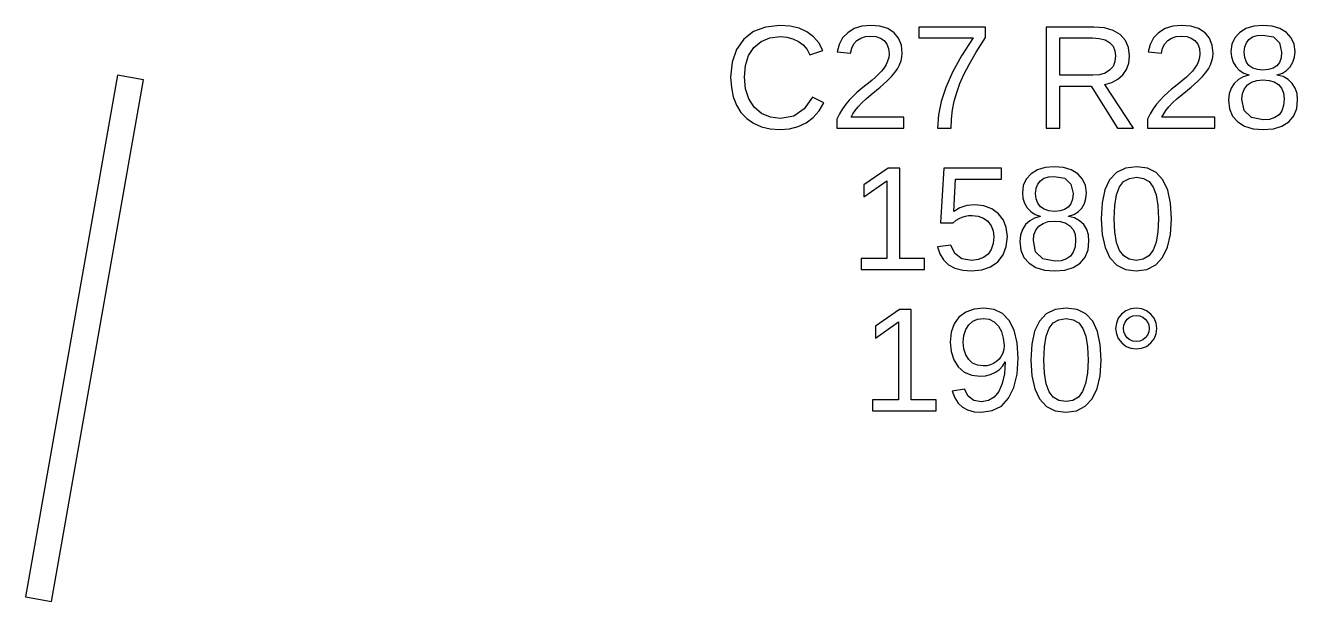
# Model space of a CAD drawing. Extents: x 194 to 2890, y 45 to 1503.
# Drawn here: x 2818.1 to 2890.1, y 1245.3 to 1278 of the extents above; entities that cross this region are included whole.
import ezdxf

# ---------------------------------------------------------------- set-up
doc = ezdxf.new("R2010")
doc.units = 0
doc.layers.get('0').update_dxf_attribs({"linetype": 'CONTINUOUS'})

msp = doc.modelspace()

# ---------------------------------------------------------------- linework, layer by layer
for points in [[(2861.31, 1272.09), (2861.81, 1272.22), (2862.26, 1272.44), (2862.66, 1272.73), (2862.99, 1273.11), (2863.26, 1273.56), (2862.62, 1273.88), (2862.15, 1273.22), (2861.55, 1272.82), (2860.81, 1272.69), (2860.23, 1272.76), (2859.73, 1272.97), (2859.32, 1273.33), (2859.01, 1273.8), (2858.83, 1274.37), (2858.77, 1275.02), (2858.83, 1275.68), (2859, 1276.24), (2859.3, 1276.7), (2859.7, 1277.04), (2860.19, 1277.25), (2860.78, 1277.32), (2861.16, 1277.29), (2861.51, 1277.2), (2861.83, 1277.05), (2862.09, 1276.85), (2862.31, 1276.59), (2862.47, 1276.29), (2863.2, 1276.53), (2862.97, 1276.96), (2862.67, 1277.31), (2862.3, 1277.59), (2861.86, 1277.79), (2861.35, 1277.91), (2860.77, 1277.95), (2859.96, 1277.86), (2859.28, 1277.6), (2858.72, 1277.17), (2858.31, 1276.59), (2858.06, 1275.87), (2857.98, 1275.02), (2858.02, 1274.44), (2858.13, 1273.91), (2858.31, 1273.44), (2858.56, 1273.03), (2858.89, 1272.68), (2859.27, 1272.41), (2859.72, 1272.21), (2860.22, 1272.09), (2860.77, 1272.05)], [(2867.79, 1272.75), (2864.8, 1272.75), (2864.9, 1272.95), (2865.03, 1273.14), (2865.2, 1273.35), (2865.4, 1273.56), (2865.65, 1273.79), (2865.94, 1274.04), (2866.45, 1274.46), (2866.83, 1274.8), (2867.09, 1275.06), (2867.28, 1275.28), (2867.43, 1275.5), (2867.55, 1275.72), (2867.63, 1275.94), (2867.68, 1276.16), (2867.7, 1276.38), (2867.65, 1276.84), (2867.49, 1277.23), (2867.23, 1277.54), (2866.88, 1277.77), (2866.43, 1277.9), (2865.9, 1277.95), (2865.41, 1277.9), (2864.98, 1277.77), (2864.61, 1277.54), (2864.32, 1277.24), (2864.13, 1276.88), (2864.02, 1276.45), (2864.77, 1276.38), (2864.84, 1276.66), (2864.96, 1276.9), (2865.13, 1277.09), (2865.35, 1277.23), (2865.61, 1277.32), (2865.9, 1277.35), (2866.2, 1277.32), (2866.46, 1277.23), (2866.67, 1277.09), (2866.82, 1276.89), (2866.92, 1276.65), (2866.95, 1276.35), (2866.93, 1276.13), (2866.87, 1275.92), (2866.79, 1275.73), (2866.67, 1275.55), (2866.53, 1275.37), (2866.36, 1275.2), (2866.18, 1275.03), (2865.99, 1274.86), (2865.78, 1274.69), (2865.56, 1274.52), (2865.35, 1274.34), (2865.13, 1274.15), (2864.91, 1273.94), (2864.7, 1273.72), (2864.5, 1273.49), (2864.31, 1273.23), (2864.14, 1272.95), (2863.99, 1272.65), (2863.99, 1272.13), (2867.79, 1272.13)], [(2870.48, 1272.65), (2870.54, 1273.17), (2870.64, 1273.67), (2870.78, 1274.16), (2870.96, 1274.66), (2871.18, 1275.17), (2871.48, 1275.74), (2871.89, 1276.44), (2872.42, 1277.27), (2872.42, 1277.86), (2868.63, 1277.86), (2868.63, 1277.24), (2871.72, 1277.24), (2871.06, 1276.23), (2870.54, 1275.3), (2870.16, 1274.44), (2869.9, 1273.65), (2869.74, 1272.88), (2869.69, 1272.13), (2870.46, 1272.13)], [(2876.62, 1274.51), (2878.4, 1274.51), (2879.89, 1272.13), (2880.79, 1272.13), (2879.16, 1274.6), (2879.57, 1274.71), (2879.91, 1274.9), (2880.19, 1275.15), (2880.4, 1275.46), (2880.52, 1275.82), (2880.56, 1276.22), (2880.5, 1276.7), (2880.33, 1277.1), (2880.03, 1277.43), (2879.63, 1277.67), (2879.14, 1277.82), (2878.54, 1277.86), (2875.84, 1277.86), (2875.84, 1272.13), (2876.62, 1272.13)], [(2885.39, 1272.75), (2882.4, 1272.75), (2882.5, 1272.95), (2882.63, 1273.14), (2882.8, 1273.35), (2883, 1273.56), (2883.25, 1273.79), (2883.54, 1274.04), (2884.05, 1274.46), (2884.43, 1274.8), (2884.7, 1275.06), (2884.88, 1275.28), (2885.03, 1275.5), (2885.15, 1275.72), (2885.23, 1275.94), (2885.28, 1276.16), (2885.3, 1276.38), (2885.25, 1276.84), (2885.09, 1277.23), (2884.84, 1277.54), (2884.48, 1277.77), (2884.04, 1277.9), (2883.5, 1277.95), (2883.01, 1277.9), (2882.58, 1277.77), (2882.21, 1277.54), (2881.92, 1277.24), (2881.73, 1276.88), (2881.63, 1276.45), (2882.38, 1276.38), (2882.44, 1276.66), (2882.56, 1276.9), (2882.73, 1277.09), (2882.95, 1277.23), (2883.21, 1277.32), (2883.5, 1277.35), (2883.81, 1277.32), (2884.06, 1277.23), (2884.27, 1277.09), (2884.43, 1276.89), (2884.52, 1276.65), (2884.55, 1276.35), (2884.53, 1276.13), (2884.48, 1275.92), (2884.39, 1275.73), (2884.27, 1275.55), (2884.13, 1275.37), (2883.97, 1275.2), (2883.79, 1275.03), (2883.59, 1274.86), (2883.38, 1274.69), (2883.17, 1274.52), (2882.95, 1274.34), (2882.73, 1274.15), (2882.51, 1273.94), (2882.3, 1273.72), (2882.1, 1273.49), (2881.91, 1273.23), (2881.74, 1272.95), (2881.59, 1272.65), (2881.59, 1272.13), (2885.39, 1272.13)], [(2888.71, 1272.1), (2889.19, 1272.25), (2889.58, 1272.49), (2889.86, 1272.83), (2890.03, 1273.24), (2890.08, 1273.73), (2890.05, 1274.09), (2889.95, 1274.4), (2889.78, 1274.67), (2889.55, 1274.89), (2889.26, 1275.05), (2888.92, 1275.14), (2888.92, 1275.15), (2889.22, 1275.25), (2889.46, 1275.4), (2889.67, 1275.61), (2889.82, 1275.87), (2889.91, 1276.16), (2889.94, 1276.47), (2889.89, 1276.89), (2889.72, 1277.25), (2889.45, 1277.55), (2889.08, 1277.77), (2888.64, 1277.91), (2888.11, 1277.95), (2887.6, 1277.9), (2887.16, 1277.77), (2886.8, 1277.54), (2886.52, 1277.24), (2886.36, 1276.89), (2886.31, 1276.48), (2886.34, 1276.17), (2886.43, 1275.88), (2886.58, 1275.62), (2886.78, 1275.41), (2887.03, 1275.25), (2887.32, 1275.15), (2887.32, 1275.13), (2887, 1275.04), (2886.73, 1274.89), (2886.49, 1274.67), (2886.32, 1274.39), (2886.21, 1274.08), (2886.17, 1273.72), (2886.23, 1273.23), (2886.4, 1272.82), (2886.69, 1272.49), (2887.08, 1272.24), (2887.56, 1272.1), (2888.13, 1272.05)], [(2876.62, 1275.13), (2876.62, 1277.24), (2878.46, 1277.24), (2878.85, 1277.21), (2879.18, 1277.13), (2879.44, 1276.98), (2879.63, 1276.78), (2879.74, 1276.52), (2879.78, 1276.22), (2879.74, 1275.9), (2879.63, 1275.63), (2879.44, 1275.41), (2879.19, 1275.25), (2878.87, 1275.16), (2878.49, 1275.13)], [(2887.81, 1275.45), (2887.55, 1275.54), (2887.33, 1275.68), (2887.18, 1275.88), (2887.09, 1276.13), (2887.06, 1276.43), (2887.09, 1276.73), (2887.18, 1276.97), (2887.33, 1277.16), (2887.53, 1277.3), (2887.8, 1277.38), (2888.11, 1277.4), (2888.71, 1277.3), (2889.06, 1276.97), (2889.18, 1276.43), (2889.15, 1276.11), (2889.06, 1275.85), (2888.91, 1275.66), (2888.7, 1275.53), (2888.44, 1275.45), (2888.12, 1275.42)], [(2824.74, 1274.87), (2823.26, 1275.13), (2818.05, 1245.59), (2819.53, 1245.33)], [(2887.47, 1272.73), (2887.06, 1273.13), (2886.93, 1273.78), (2886.96, 1274.1), (2887.07, 1274.36), (2887.24, 1274.58), (2887.48, 1274.74), (2887.77, 1274.84), (2888.11, 1274.87), (2888.47, 1274.84), (2888.76, 1274.75), (2889, 1274.6), (2889.18, 1274.39), (2889.29, 1274.13), (2889.32, 1273.8), (2889.29, 1273.42), (2889.19, 1273.12), (2889.03, 1272.89), (2888.8, 1272.73), (2888.5, 1272.63), (2888.14, 1272.6)], [(2876.9, 1264.1), (2877.38, 1264.25), (2877.77, 1264.49), (2878.05, 1264.83), (2878.22, 1265.24), (2878.27, 1265.73), (2878.24, 1266.09), (2878.14, 1266.4), (2877.97, 1266.67), (2877.74, 1266.89), (2877.45, 1267.05), (2877.11, 1267.14), (2877.11, 1267.15), (2877.41, 1267.25), (2877.65, 1267.4), (2877.86, 1267.61), (2878.01, 1267.87), (2878.1, 1268.16), (2878.13, 1268.47), (2878.08, 1268.89), (2877.91, 1269.25), (2877.64, 1269.55), (2877.27, 1269.77), (2876.83, 1269.91), (2876.3, 1269.95), (2875.79, 1269.9), (2875.35, 1269.77), (2874.99, 1269.54), (2874.71, 1269.24), (2874.55, 1268.89), (2874.5, 1268.48), (2874.53, 1268.17), (2874.62, 1267.88), (2874.77, 1267.62), (2874.97, 1267.41), (2875.22, 1267.25), (2875.51, 1267.15), (2875.51, 1267.13), (2875.19, 1267.04), (2874.92, 1266.89), (2874.68, 1266.67), (2874.5, 1266.39), (2874.4, 1266.08), (2874.36, 1265.72), (2874.42, 1265.23), (2874.59, 1264.82), (2874.88, 1264.49), (2875.27, 1264.24), (2875.75, 1264.1), (2876.32, 1264.05)], [(2881.55, 1264.13), (2882.05, 1264.39), (2882.44, 1264.81), (2882.72, 1265.39), (2882.89, 1266.12), (2882.94, 1267), (2882.89, 1267.89), (2882.73, 1268.63), (2882.46, 1269.21), (2882.08, 1269.62), (2881.58, 1269.87), (2880.97, 1269.95), (2880.33, 1269.87), (2879.83, 1269.62), (2879.44, 1269.21), (2879.17, 1268.64), (2879.01, 1267.9), (2878.96, 1267), (2879.02, 1266.11), (2879.18, 1265.38), (2879.46, 1264.8), (2879.84, 1264.38), (2880.34, 1264.13), (2880.94, 1264.05)], [(2868.96, 1264.75), (2867.56, 1264.75), (2867.56, 1269.86), (2866.89, 1269.86), (2865.53, 1268.93), (2865.53, 1268.24), (2866.83, 1269.16), (2866.83, 1264.75), (2865.37, 1264.75), (2865.37, 1264.13), (2868.96, 1264.13)], [(2872.21, 1264.11), (2872.7, 1264.28), (2873.11, 1264.57), (2873.41, 1264.96), (2873.59, 1265.44), (2873.65, 1266), (2873.59, 1266.5), (2873.43, 1266.93), (2873.15, 1267.29), (2872.77, 1267.57), (2872.32, 1267.73), (2871.8, 1267.79), (2871.35, 1267.75), (2870.96, 1267.63), (2870.61, 1267.42), (2870.72, 1269.24), (2873.32, 1269.24), (2873.32, 1269.86), (2870.06, 1269.86), (2869.87, 1266.78), (2870.58, 1266.78), (2870.75, 1266.92), (2870.92, 1267.02), (2871.09, 1267.1), (2871.27, 1267.15), (2871.45, 1267.18), (2871.65, 1267.19), (2872, 1267.15), (2872.3, 1267.04), (2872.55, 1266.86), (2872.74, 1266.61), (2872.85, 1266.32), (2872.89, 1265.98), (2872.85, 1265.6), (2872.74, 1265.27), (2872.56, 1265), (2872.3, 1264.81), (2872, 1264.69), (2871.63, 1264.65), (2871.07, 1264.74), (2870.68, 1265.03), (2870.44, 1265.5), (2869.7, 1265.41), (2869.83, 1265.01), (2870.03, 1264.67), (2870.32, 1264.4), (2870.68, 1264.21), (2871.12, 1264.09), (2871.62, 1264.05)], [(2876, 1267.45), (2875.74, 1267.54), (2875.52, 1267.68), (2875.37, 1267.88), (2875.28, 1268.13), (2875.25, 1268.43), (2875.28, 1268.73), (2875.37, 1268.97), (2875.52, 1269.16), (2875.72, 1269.3), (2875.99, 1269.38), (2876.3, 1269.4), (2876.9, 1269.3), (2877.25, 1268.97), (2877.37, 1268.43), (2877.34, 1268.11), (2877.25, 1267.85), (2877.1, 1267.66), (2876.89, 1267.53), (2876.63, 1267.45), (2876.31, 1267.42)], [(2880.55, 1264.71), (2880.24, 1264.9), (2880, 1265.21), (2879.83, 1265.66), (2879.73, 1266.26), (2879.7, 1267), (2879.73, 1267.76), (2879.83, 1268.36), (2880, 1268.81), (2880.23, 1269.11), (2880.56, 1269.29), (2880.97, 1269.36), (2881.36, 1269.29), (2881.68, 1269.11), (2881.91, 1268.8), (2882.07, 1268.35), (2882.17, 1267.75), (2882.2, 1267), (2882.17, 1266.27), (2882.07, 1265.68), (2881.9, 1265.23), (2881.66, 1264.91), (2881.34, 1264.71), (2880.95, 1264.65)], [(2875.66, 1264.73), (2875.25, 1265.13), (2875.12, 1265.78), (2875.15, 1266.1), (2875.26, 1266.36), (2875.43, 1266.58), (2875.67, 1266.74), (2875.96, 1266.84), (2876.3, 1266.87), (2876.66, 1266.84), (2876.95, 1266.75), (2877.19, 1266.6), (2877.37, 1266.39), (2877.48, 1266.13), (2877.51, 1265.8), (2877.48, 1265.42), (2877.38, 1265.12), (2877.22, 1264.89), (2876.99, 1264.73), (2876.69, 1264.63), (2876.33, 1264.6)], [(2869.61, 1256.75), (2868.21, 1256.75), (2868.21, 1261.86), (2867.54, 1261.86), (2866.18, 1260.93), (2866.18, 1260.24), (2867.48, 1261.16), (2867.48, 1256.75), (2866.02, 1256.75), (2866.02, 1256.13), (2869.61, 1256.13)], [(2872.79, 1256.14), (2873.31, 1256.4), (2873.72, 1256.84), (2874.02, 1257.45), (2874.2, 1258.21), (2874.26, 1259.11), (2874.2, 1259.98), (2874.04, 1260.69), (2873.76, 1261.24), (2873.38, 1261.64), (2872.9, 1261.87), (2872.32, 1261.95), (2871.76, 1261.89), (2871.29, 1261.72), (2870.91, 1261.44), (2870.63, 1261.05), (2870.46, 1260.58), (2870.41, 1260.02), (2870.46, 1259.48), (2870.61, 1259.01), (2870.87, 1258.62), (2871.21, 1258.32), (2871.63, 1258.15), (2872.11, 1258.09), (2872.41, 1258.11), (2872.7, 1258.19), (2872.97, 1258.31), (2873.21, 1258.47), (2873.4, 1258.67), (2873.53, 1258.9), (2873.48, 1258.23), (2873.36, 1257.67), (2873.17, 1257.23), (2872.91, 1256.9), (2872.58, 1256.71), (2872.19, 1256.64), (2871.75, 1256.72), (2871.43, 1256.96), (2871.22, 1257.36), (2870.53, 1257.25), (2870.67, 1256.86), (2870.86, 1256.56), (2871.1, 1256.33), (2871.4, 1256.18), (2871.76, 1256.08), (2872.18, 1256.05)], [(2871.96, 1258.71), (2871.68, 1258.83), (2871.46, 1259.03), (2871.29, 1259.3), (2871.19, 1259.63), (2871.15, 1260.02), (2871.19, 1260.4), (2871.29, 1260.73), (2871.46, 1261), (2871.69, 1261.2), (2871.96, 1261.32), (2872.29, 1261.36), (2872.62, 1261.31), (2872.91, 1261.17), (2873.14, 1260.93), (2873.32, 1260.62), (2873.42, 1260.25), (2873.46, 1259.82), (2873.44, 1259.6), (2873.39, 1259.4), (2873.3, 1259.22), (2873.18, 1259.06), (2873.04, 1258.92), (2872.87, 1258.81), (2872.69, 1258.73), (2872.49, 1258.68), (2872.28, 1258.67)], [(2877.56, 1256.13), (2878.06, 1256.39), (2878.45, 1256.81), (2878.73, 1257.39), (2878.9, 1258.12), (2878.96, 1259), (2878.91, 1259.89), (2878.75, 1260.63), (2878.48, 1261.21), (2878.1, 1261.62), (2877.6, 1261.87), (2876.98, 1261.95), (2876.35, 1261.87), (2875.84, 1261.62), (2875.46, 1261.21), (2875.19, 1260.64), (2875.03, 1259.9), (2874.98, 1259), (2875.03, 1258.11), (2875.2, 1257.38), (2875.47, 1256.8), (2875.86, 1256.38), (2876.35, 1256.13), (2876.96, 1256.05)], [(2876.57, 1256.71), (2876.25, 1256.9), (2876.02, 1257.21), (2875.85, 1257.66), (2875.75, 1258.26), (2875.72, 1259), (2875.75, 1259.76), (2875.85, 1260.36), (2876.01, 1260.81), (2876.25, 1261.11), (2876.57, 1261.29), (2876.98, 1261.36), (2877.38, 1261.29), (2877.7, 1261.11), (2877.93, 1260.8), (2878.09, 1260.35), (2878.18, 1259.75), (2878.22, 1259), (2878.18, 1258.27), (2878.08, 1257.68), (2877.91, 1257.23), (2877.68, 1256.91), (2877.36, 1256.71), (2876.97, 1256.65)], [(2881.25, 1259.67), (2881.53, 1259.78), (2881.77, 1259.97), (2881.96, 1260.21), (2882.08, 1260.48), (2882.12, 1260.79), (2882.08, 1261.1), (2881.97, 1261.37), (2881.78, 1261.61), (2881.53, 1261.8), (2881.26, 1261.91), (2880.95, 1261.95), (2880.64, 1261.91), (2880.36, 1261.8), (2880.12, 1261.61), (2879.93, 1261.37), (2879.82, 1261.09), (2879.78, 1260.79), (2879.82, 1260.49), (2879.93, 1260.22), (2880.13, 1259.97), (2880.37, 1259.78), (2880.64, 1259.67), (2880.95, 1259.63)], [(2880.76, 1260.08), (2880.59, 1260.15), (2880.44, 1260.27), (2880.32, 1260.43), (2880.25, 1260.6), (2880.23, 1260.79), (2880.25, 1260.98), (2880.32, 1261.15), (2880.44, 1261.31), (2880.59, 1261.43), (2880.76, 1261.5), (2880.95, 1261.52), (2881.14, 1261.5), (2881.31, 1261.43), (2881.46, 1261.31), (2881.58, 1261.16), (2881.65, 1260.99), (2881.67, 1260.79), (2881.65, 1260.6), (2881.58, 1260.42), (2881.46, 1260.27), (2881.31, 1260.15), (2881.14, 1260.08), (2880.95, 1260.06)]]:
    msp.add_lwpolyline(points, close=True)

doc.saveas('drawing.dxf')
